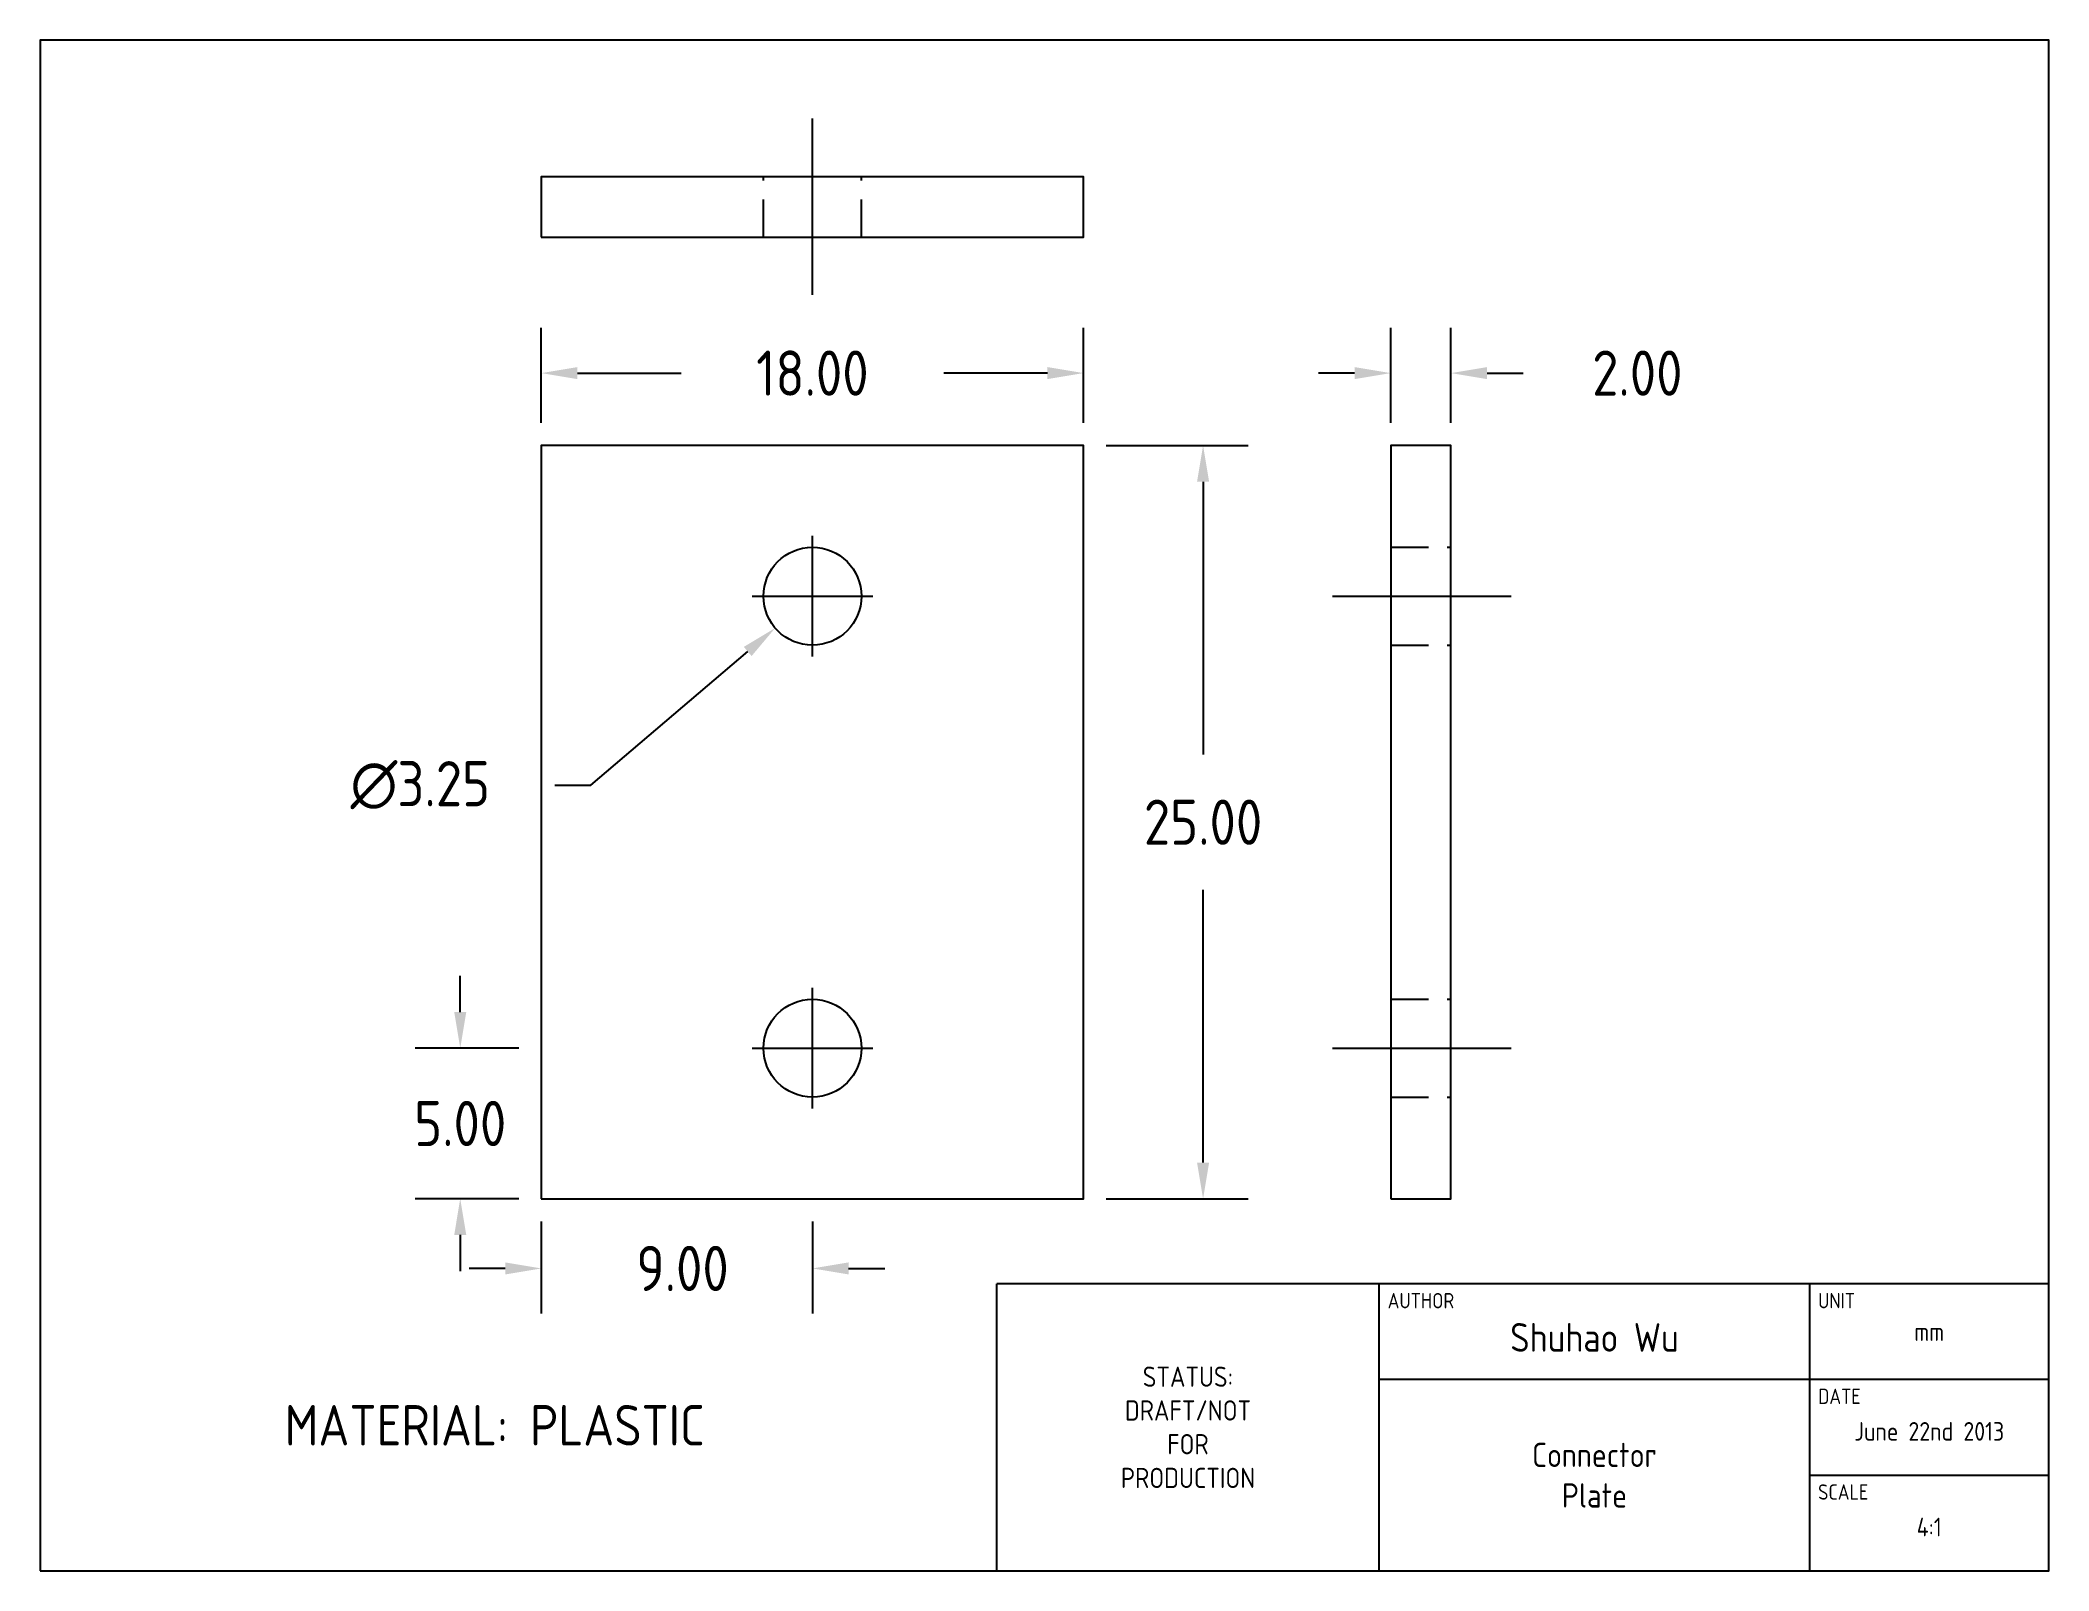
# Model space of a CAD drawing. Header units: inches. Extents: x -56.4 to 10.3, y -57.6 to -6.8.
import ezdxf
from ezdxf.enums import TextEntityAlignment as Align

# ---------------------------------------------------------------- set-up
doc = ezdxf.new("R2010")
doc.units = ezdxf.units.IN
doc.header["$LTSCALE"] = 5
doc.header["$MEASUREMENT"] = 0
doc.linetypes.add('CENTER', pattern=[2, 1.25, -0.25, 0.25, -0.25])
doc.linetypes.add('HIDDEN', pattern=[0.375, 0.25, -0.125])
for name, color, linetype in [('Centerlines', 1, 'CENTER'), ('dimensions', 7, 'Continuous'), ('HiddenLines', 7, 'HIDDEN'), ('TitleBlock', 7, 'Continuous')]:
    doc.layers.add(name, color=color, linetype=linetype)
doc.styles.get("Standard").update_dxf_attribs({"font": 'dim.shx'})
doc.dimstyles.get("Standard").update_dxf_attribs({"dimtxt": 1.5, "dimasz": 1.2, "dimexe": 1.5, "dimexo": 0.75, "dimgap": 1.5, "dimtad": 0, "dimtih": 1, "dimtoh": 1, "dimzin": 0, "dimdsep": 46, "dimtxsty": 'Standard', "dimcen": -2, "dimadec": 0, "dimazin": 0, "dimtfac": 1, "dimtofl": 0, "dimtmove": 0, "dimatfit": 3, "dimfxl": 1, "dimtolj": 1, "dimtzin": 0, "dimarcsym": 0})

# ---------------------------------------------------------------- blocks, each defined once
blk = doc.blocks.new('TITLEBLOCK')
for p, q in [((25.5, 4), (20, 4)), ((20, 2.5), (20, 4)), ((22, 2.5), (22, 4)), ((24.25, 2.5), (24.25, 4)), ((25.5, 2.5), (25.5, 4)), ((25.5, 3.5), (22, 3.5)), ((24.25, 3), (25.5, 3))]:
    blk.add_line(p, q)
blk.add_lwpolyline([(15, 2.5), (25.5, 2.5), (25.5, 10.5), (15, 10.5)], close=True)
for s, p in [('AUTHOR', (22.044, 3.872)), ('UNIT', (24.294, 3.872)), ('DATE', (24.294, 3.372)), ('SCALE', (24.294, 2.872))]:
    blk.add_text(s, height=0.08).set_placement(p)
blk.add_text('Shuhao Wu', height=0.15).set_placement((23.125, 3.72), align=Align.MIDDLE_CENTER)
blk = doc.blocks.new('*D2')
at = {"layer": 'Defpoints', "color": 0, "transparency": 16777216}
for p in [(-29.493, -24.239), (-31.966, -26.348)]:
    blk.add_point(p, dxfattribs=at)
at = {"layer": 'dimensions', "color": 1, "lineweight": -2, "transparency": 16777216}
for p, q in [((-30.73, -27.293), (-30.73, -23.293)), ((-32.73, -25.293), (-28.73, -25.293))]:
    blk.add_line(p, q, dxfattribs=at)
at = {"layer": 'dimensions', "color": 0, "lineweight": -2, "transparency": 16777216}
for p, q in [((-38.083, -31.564), (-32.879, -27.126)), ((-39.283, -31.564), (-38.083, -31.564))]:
    blk.add_line(p, q, dxfattribs=at)
at = {"layer": 'dimensions', "color": 0, "transparency": 16777216}
blk.add_solid([(-33.009, -26.974), (-32.749, -27.278), (-31.966, -26.348)], dxfattribs=at)
at = {"layer": 'dimensions', "color": 0, "transparency": 16777216, "insert": (-43.747, -31.564), "char_height": 1.5, "attachment_point": 5}
blk.add_mtext('\\A1;∅3.25', dxfattribs=at)
blk = doc.blocks.new('*D3')
at = {"layer": 'Defpoints', "color": 0, "transparency": 16777216}
for p in [(-21.73, -20.293), (-21.73, -45.293), (-17.762, -45.293)]:
    blk.add_point(p, dxfattribs=at)
at = {"layer": 'dimensions', "color": 0, "lineweight": -2, "transparency": 16777216}
for p, q in [((-20.98, -20.293), (-16.262, -20.293)), ((-17.762, -21.493), (-17.762, -30.543)), ((-17.762, -44.093), (-17.762, -35.043)), ((-20.98, -45.293), (-16.262, -45.293))]:
    blk.add_line(p, q, dxfattribs=at)
at = {"layer": 'dimensions', "color": 0, "transparency": 16777216}
for points in [[(-17.962, -21.493), (-17.562, -21.493), (-17.762, -20.293)], [(-17.962, -44.093), (-17.562, -44.093), (-17.762, -45.293)]]:
    blk.add_solid(points, dxfattribs=at)
at = {"layer": 'dimensions', "color": 0, "transparency": 16777216, "insert": (-17.762, -32.793), "char_height": 1.5, "attachment_point": 5}
blk.add_mtext('\\A1;25.00', dxfattribs=at)
blk = doc.blocks.new('*D4')
at = {"layer": 'Defpoints', "color": 0, "transparency": 16777216}
for p in [(-21.73, -17.887), (-39.73, -20.293), (-21.73, -20.293)]:
    blk.add_point(p, dxfattribs=at)
at = {"layer": 'dimensions', "color": 0, "lineweight": -2, "transparency": 16777216}
for p, q in [((-39.73, -19.543), (-39.73, -16.387)), ((-21.73, -19.543), (-21.73, -16.387)), ((-38.53, -17.887), (-35.087, -17.887)), ((-22.93, -17.887), (-26.372, -17.887))]:
    blk.add_line(p, q, dxfattribs=at)
at = {"layer": 'dimensions', "color": 0, "transparency": 16777216}
for points in [[(-38.53, -17.687), (-38.53, -18.087), (-39.73, -17.887)], [(-22.93, -17.687), (-22.93, -18.087), (-21.73, -17.887)]]:
    blk.add_solid(points, dxfattribs=at)
at = {"layer": 'dimensions', "color": 0, "transparency": 16777216, "insert": (-30.73, -17.887), "char_height": 1.5, "attachment_point": 5}
blk.add_mtext('\\A1;18.00', dxfattribs=at)
blk = doc.blocks.new('*D5')
at = {"layer": 'Defpoints', "color": 0, "transparency": 16777216}
for p in [(-9.533, -17.887), (-11.533, -20.293), (-9.533, -20.293)]:
    blk.add_point(p, dxfattribs=at)
at = {"layer": 'dimensions', "color": 0, "lineweight": -2, "transparency": 16777216}
for p, q in [((-11.533, -19.543), (-11.533, -16.387)), ((-9.533, -19.543), (-9.533, -16.387)), ((-12.733, -17.887), (-13.933, -17.887)), ((-8.333, -17.887), (-7.133, -17.887))]:
    blk.add_line(p, q, dxfattribs=at)
at = {"layer": 'dimensions', "color": 0, "transparency": 16777216}
for points in [[(-12.733, -17.687), (-12.733, -18.087), (-11.533, -17.887)], [(-8.333, -17.687), (-8.333, -18.087), (-9.533, -17.887)]]:
    blk.add_solid(points, dxfattribs=at)
at = {"layer": 'dimensions', "color": 0, "transparency": 16777216, "insert": (-3.347, -17.887), "char_height": 1.5, "attachment_point": 5}
blk.add_mtext('\\A1;2.00', dxfattribs=at)
blk = doc.blocks.new('*D6')
at = {"layer": 'Defpoints', "color": 0, "transparency": 16777216}
for p in [(-39.73, -40.293), (-42.422, -45.293), (-39.73, -45.293)]:
    blk.add_point(p, dxfattribs=at)
at = {"layer": 'dimensions', "color": 0, "lineweight": -2, "transparency": 16777216}
for p, q in [((-42.422, -39.093), (-42.422, -37.893)), ((-40.48, -40.293), (-43.922, -40.293)), ((-40.48, -45.293), (-43.922, -45.293)), ((-42.422, -46.493), (-42.422, -47.693))]:
    blk.add_line(p, q, dxfattribs=at)
at = {"layer": 'dimensions', "color": 0, "transparency": 16777216}
for points in [[(-42.622, -39.093), (-42.222, -39.093), (-42.422, -40.293)], [(-42.622, -46.493), (-42.222, -46.493), (-42.422, -45.293)]]:
    blk.add_solid(points, dxfattribs=at)
at = {"layer": 'dimensions', "color": 0, "transparency": 16777216, "insert": (-42.422, -42.793), "char_height": 1.5, "attachment_point": 5}
blk.add_mtext('\\A1;5.00', dxfattribs=at)
blk = doc.blocks.new('*D7')
at = {"layer": 'Defpoints', "color": 0, "transparency": 16777216}
for p in [(-39.73, -45.293), (-30.73, -45.293), (-39.73, -47.604)]:
    blk.add_point(p, dxfattribs=at)
at = {"layer": 'dimensions', "color": 0, "lineweight": -2, "transparency": 16777216}
for p, q in [((-39.73, -46.043), (-39.73, -49.104)), ((-30.73, -46.043), (-30.73, -49.104)), ((-40.93, -47.604), (-42.13, -47.604)), ((-29.53, -47.604), (-28.33, -47.604))]:
    blk.add_line(p, q, dxfattribs=at)
at = {"layer": 'dimensions', "color": 0, "transparency": 16777216}
for points in [[(-40.93, -47.404), (-40.93, -47.804), (-39.73, -47.604)], [(-29.53, -47.404), (-29.53, -47.804), (-30.73, -47.604)]]:
    blk.add_solid(points, dxfattribs=at)
at = {"layer": 'dimensions', "color": 0, "transparency": 16777216, "insert": (-35.042, -47.604), "char_height": 1.5, "attachment_point": 5}
blk.add_mtext('\\A1;9.00', dxfattribs=at)

msp = doc.modelspace()

# ---------------------------------------------------------------- linework, layer by layer
for points in [[(-39.73, -13.371), (-21.73, -13.371), (-21.73, -11.371), (-39.73, -11.371)], [(-39.73, -45.293), (-21.73, -45.293), (-21.73, -20.293), (-39.73, -20.293)], [(-11.533, -45.293), (-9.533, -45.293), (-9.533, -20.293), (-11.533, -20.293)]]:
    msp.add_lwpolyline(points, close=True)
for centre in [(-30.73, -25.293), (-30.73, -40.293)]:
    msp.add_circle(centre, 1.625)
at = {"layer": 'Centerlines'}
for p, q in [((-30.73, -15.289), (-30.73, -9.437)), ((-13.461, -25.293), (-7.53, -25.293)), ((-30.73, -42.293), (-30.73, -38.293)), ((-32.73, -40.293), (-28.73, -40.293)), ((-13.461, -40.293), (-7.53, -40.293))]:
    msp.add_line(p, q, dxfattribs=at)
at = {"layer": 'HiddenLines'}
for p, q in [((-32.355, -13.371), (-32.355, -11.371)), ((-29.105, -13.371), (-29.105, -11.371)), ((-11.533, -23.668), (-9.533, -23.668)), ((-11.533, -26.918), (-9.533, -26.918)), ((-11.533, -38.668), (-9.533, -38.668)), ((-11.533, -41.918), (-9.533, -41.918))]:
    msp.add_line(p, q, dxfattribs=at)

# ---------------------------------------------------------------- block references
at = {"layer": 'TitleBlock', "xscale": 6.350441568593242, "yscale": 6.350441568593242, "zscale": 6.350441568593242}
msp.add_blockref('TITLEBLOCK', (-151.623, -73.517), dxfattribs=at)

# ---------------------------------------------------------------- texts
at = {"layer": 'TitleBlock'}
for s, height, p in [('mm', 0.6182, (6.344, -49.703)), ('June 22nd 2013', 0.61824, (6.344, -53.012)), ('4:1', 0.6182, (6.344, -56.188))]:
    msp.add_text(s, height=height, dxfattribs=at).set_placement(p, align=Align.MIDDLE_CENTER)
msp.add_text('MATERIAL: PLASTIC', height=1.344, dxfattribs=at).set_placement((-48.247, -53.481))
at = {"layer": 'TitleBlock', "attachment_point": 5}
for s, width, insert, char_height in [('STATUS: DRAFT/NOT FOR PRODUCTION', 1.5, (-18.264, -52.878), 0.672), ('Connector Plate ', 1.8, (-4.769, -54.466), 0.8064)]:
    msp.add_mtext_dynamic_manual_height_columns(s, width=width, gutter_width=15, heights=[0], dxfattribs=dict(at, insert=insert, char_height=char_height))

# ---------------------------------------------------------------- dimensions: what is measured, and where the dimension line sits
at = {"layer": 'dimensions'}
for base, p1, p2, picture, middle in [((-21.73, -17.887), (-39.73, -20.293), (-21.73, -20.293), '*D4', (-30.73, -17.887)), ((-39.73, -47.604), (-30.73, -45.293), (-39.73, -45.293), '*D7', (-35.042, -47.604))]:
    dim = msp.add_linear_dim(base=base, p1=p1, p2=p2, dimstyle='Standard', dxfattribs=at)
    dim.commit()
    dim.dimension.update_dxf_attribs({"geometry": picture, "text_midpoint": middle, "dimtype": 160})
dim = msp.add_linear_dim(base=(-9.533, -17.887), p1=(-11.533, -20.293), p2=(-9.533, -20.293), dimstyle='Standard', dxfattribs=at)
dim.commit()
dim.dimension.update_dxf_attribs({"geometry": '*D5', "text_midpoint": (-3.347, -17.887)})
for base, p1, p2, picture, middle in [((-17.762, -45.293), (-21.73, -20.293), (-21.73, -45.293), '*D3', (-17.762, -32.793)), ((-42.422, -45.293), (-39.73, -40.293), (-39.73, -45.293), '*D6', (-42.422, -42.793))]:
    dim = msp.add_linear_dim(base=base, p1=p1, p2=p2, angle=90, dimstyle='Standard', dxfattribs=at)
    dim.commit()
    dim.dimension.update_dxf_attribs({"geometry": picture, "text_midpoint": middle})
dim = msp.add_diameter_dim_2p(p1=(-29.493, -24.239), p2=(-31.966, -26.348), dimstyle='Standard', override={"dimclre": 1}, dxfattribs=at)
dim.commit()
dim.dimension.update_dxf_attribs({"geometry": '*D2', "text_midpoint": (-43.747, -31.564), "dimtype": 163})

doc.saveas('drawing.dxf')
